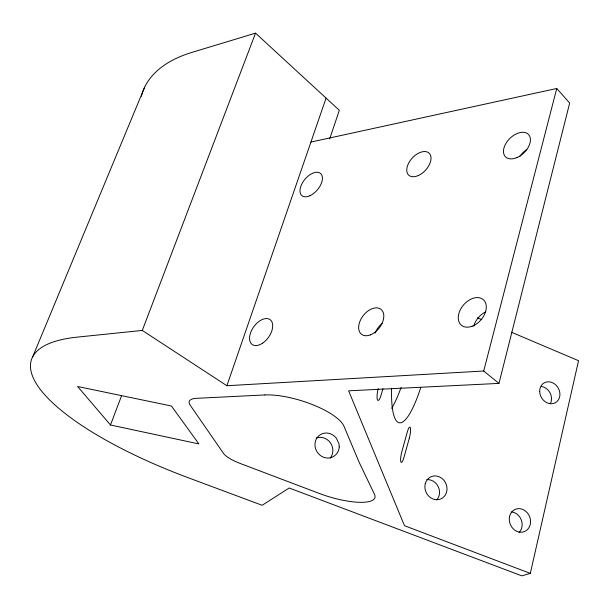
<?xml version="1.0" encoding="UTF-8"?>
<svg xmlns="http://www.w3.org/2000/svg" width="609" height="609" viewBox="0 0 609 609"><rect width="100%" height="100%" fill="white"/><g stroke="black" fill="none" stroke-linecap="round" stroke-linejoin="round"><path stroke-width="0.91" d="M310.925 142.057L556.748 88.488L569.681 103.035L498.969 383.396L483.706 371.018L226.883 385.725L142.293 330.428L77.412 337.104A216.918 64.356 18 0 0 188.721 477.928L262.152 505.287L289.199 487.984L521.814 575.855L530.317 573.389L578.55 360.703L511.431 332.225M483.706 371.018L556.748 88.488M382.962 388.694L381.105 395.074A9.181 2.147 -78.9 0 1 377.428 399.854A9.181 2.147 -78.9 0 1 378.25 388.519M329.682 138.86L339.335 110.32L255.544 33.145L192.056 52.351A197.095 96.237 19 0 0 141.372 96.298M226.883 385.725L326.081 98.11M110.488 424.991L77.625 386.502L171.449 406.013L198.892 443.938L110.488 424.991L121.579 395.759M142.293 330.428L255.544 33.145M32.696 356.783L144.683 87.125M498.969 383.396L348.607 390.811L404.498 525.719L530.317 573.389M477.433 317.799L481.788 319.649M420.781 387.446A79.33 17.143 -79.5 0 1 391.587 388.184M316.086 438.077A12.606 11.708 58.6 0 1 330.443 442.88A12.606 11.708 58.6 0 1 330.154 458.166M391.694 408.319A79.033 19.092 -79.7 0 0 394.335 403.501A79.018 19.085 -79.7 0 0 401.095 387.4M375.075 333.085A15.628 10.178 -52.1 0 1 382.087 323.524M519.964 156.323A15.849 10.125 -44 0 1 526.823 149.449M473.749 326.112A16.641 11.525 -49.3 0 1 485.822 311.823M511.53 511.903A11.868 10.315 68.2 0 1 521.319 519.979A11.868 10.315 68.2 0 1 519.211 532.411M541.325 386.449A11.267 9.584 60 0 1 550.323 403.706M426.818 479.641A11.974 10.726 65.6 0 1 438.175 486.568A11.974 10.726 65.6 0 1 436.767 499.89M339.243 446.922C339.053 451.977 335.369 456.575 330.436 457.762A12.774 11.83 58.4 0 1 316.01 449.853A12.774 11.83 58.4 0 1 320.654 434.483A12.774 11.83 58.4 0 1 336.351 438.198L338.969 443.801L339.243 446.922M409.332 438.099L404.003 457.283A8.252 1.713 -78.5 0 1 400.844 461.919A8.252 1.713 -78.5 0 1 401.887 451.429L407.276 432.086A8.183 1.698 -78.7 0 1 410.375 427.663A8.183 1.698 -78.7 0 1 409.332 438.099M264.801 394.952L196.585 398.316A28.037 8.556 18.4 0 0 190.16 405.145L223.419 453.271A25.685 7.239 17.7 0 0 240.479 463.578L319.618 493.564A43.467 12.256 16.6 0 0 374.512 494.409L359.135 462.261L343.986 426.27A49.359 15.773 17.4 0 0 312.409 404.582A49.359 15.773 17.4 0 0 264.801 394.952M262.586 343.171A15.316 9.066 -54.3 0 0 270.343 319.847A15.316 9.066 -54.3 0 0 250.451 333.169A15.316 9.066 -54.3 0 0 262.586 343.171M310.019 195.687A14.502 8.176 -50 0 0 321.461 174.494A14.502 8.176 -50 0 0 302.125 183.393A14.502 8.176 -50 0 0 310.019 195.687M370.356 334.897A15.819 10.125 -52.1 0 0 382.543 311.1A15.819 10.125 -52.1 0 0 360.81 319.382A15.819 10.125 -52.1 0 0 370.356 334.897M418.345 175.521A15.004 9.006 -47.3 0 0 429.649 153.75A15.004 9.006 -47.3 0 0 408.647 163.143A15.004 9.006 -47.3 0 0 418.345 175.521M517.049 157.525A16.047 10.071 -44.2 0 0 528.566 134.513A16.047 10.071 -44.2 0 0 505.226 144.683A16.047 10.071 -44.2 0 0 517.049 157.525M472.074 326.264A16.854 11.487 -49.3 0 0 484.52 300.96A16.854 11.487 -49.3 0 0 460.237 309.905A16.854 11.487 -49.3 0 0 472.074 326.264M509.581 516.462A12.02 10.406 67.9 0 0 522.865 532.053A12.02 10.406 67.9 0 0 527.303 512.793A12.02 10.406 67.9 0 0 509.581 516.462M539.688 391.496A11.396 9.66 59.9 0 0 555.111 402.853A11.396 9.66 59.9 0 0 554.624 383.952A11.396 9.66 59.9 0 0 539.688 391.496M425.272 483.721A12.119 10.833 65.3 0 0 438.769 499.555A12.119 10.833 65.3 0 0 443.809 480.196A12.119 10.833 65.3 0 0 425.272 483.721"/></g></svg>
